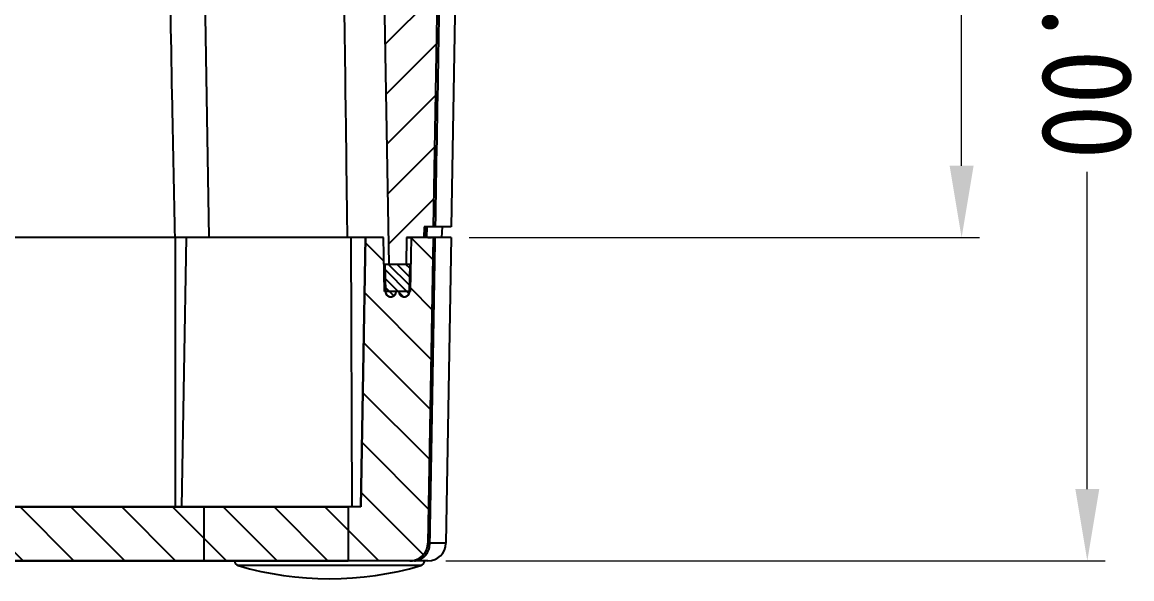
# Model space of a CAD drawing. Header units: millimetres. Extents: x 306 to 1885, y 393 to 1000.
# Drawn here: x 1180.5 to 1242.3, y 592 to 623 of the extents above; entities that cross this region are included whole.
import ezdxf

# ---------------------------------------------------------------- set-up
doc = ezdxf.new("R2010")
doc.units = ezdxf.units.MM
doc.layers.add('06___PRT_ALL_SURFS', color=7, linetype='Continuous')
doc.layers.add('dim', color=3, linetype='Continuous', lineweight=9)
doc.styles.add('FFS', font='SIMFANG.TTF', dxfattribs={"width": 0.9})
doc.dimstyles.new('YanXiu', dxfattribs={"dimtxt": 2.5, "dimasz": 2.2, "dimexe": 1, "dimexo": 0.6, "dimgap": 0.66, "dimtad": 0, "dimzin": 1, "dimdsep": 46, "dimtxsty": 'FFS', "dimcen": 0, "dimclrd": 256, "dimclre": 131, "dimclrt": 42, "dimazin": 0, "dimtfac": 1, "dimtofl": 0, "dimtmove": 0, "dimatfit": 3, "dimfxl": 0, "dimlwd": 5, "dimlwe": 5, "dimarcsym": 0})

# ---------------------------------------------------------------- blocks, each defined once
blk = doc.blocks.new('*D39')
at = {"layer": 'Defpoints', "color": 0}
for p in [(-6.166, 103.552), (30.559, 103.552), (14.04, 43.552)]:
    blk.add_point(p, dxfattribs=at)
at = {"layer": 'dim', "color": 131, "lineweight": 5}
for p, q in [((29.56, 103.552), (-7.165, 103.552)), ((13.04, 43.552), (-7.165, 43.552))]:
    blk.add_line(p, q, dxfattribs=at)
at = {"layer": 'dim', "lineweight": 5}
for p, q in [((-6.166, 99.552), (-6.166, 81.885)), ((-6.166, 47.552), (-6.166, 65.218))]:
    blk.add_line(p, q, dxfattribs=at)
at = {"layer": 'dim'}
for points in [[(-6.832, 99.552), (-5.499, 99.552), (-6.166, 103.552)], [(-6.832, 47.552), (-5.499, 47.552), (-6.166, 43.552)]]:
    blk.add_solid(points, dxfattribs=at)
at = {"layer": 'dim', "color": 42, "insert": (-6.166, 73.552), "char_height": 5, "attachment_point": 5, "rotation": 90, "style": 'FFS'}
blk.add_mtext('60.00', dxfattribs=at)
blk = doc.blocks.new('*D40')
at = {"layer": 'Defpoints', "color": 0}
for p in [(0.834, 85.552), (29.262, 85.552), (14.04, 43.552)]:
    blk.add_point(p, dxfattribs=at)
at = {"layer": 'dim', "color": 131, "lineweight": 5}
for p, q in [((28.263, 85.552), (-0.165, 85.552)), ((13.04, 43.552), (-0.165, 43.552))]:
    blk.add_line(p, q, dxfattribs=at)
at = {"layer": 'dim', "lineweight": 5}
for p, q in [((0.834, 81.552), (0.834, 72.922)), ((0.834, 47.552), (0.834, 56.182))]:
    blk.add_line(p, q, dxfattribs=at)
at = {"layer": 'dim'}
for points in [[(0.168, 81.552), (1.501, 81.552), (0.834, 85.552)], [(0.168, 47.552), (1.501, 47.552), (0.834, 43.552)]]:
    blk.add_solid(points, dxfattribs=at)
at = {"layer": 'dim', "color": 42, "insert": (0.834, 64.552), "char_height": 5, "attachment_point": 5, "rotation": 90, "style": 'FFS'}
blk.add_mtext('42.00', dxfattribs=at)
blk = doc.blocks.new('u50')
at = {"linetype": 'Continuous'}
h = blk.add_hatch(dxfattribs=at)
h.set_pattern_fill('DEFAULT__4', color=5, scale=2, angle=-45, style=0, pattern_type=0)
h.set_pattern_definition([(315, (-187.7319, 425.1837), (1.4142136, 1.4142136), [])])
edge = h.paths.add_edge_path()
edge.add_line((145.817, 85.552), (144.609, 85.552))
edge.add_line((144.556, 88.552), (144.609, 85.552))
edge.add_line((144.556, 88.552), (143.094, 88.552))
edge.add_line((143.094, 88.552), (143.042, 85.552))
edge.add_line((143.042, 85.552), (142.051, 85.552))
edge.add_line((141.789, 100.552), (142.051, 85.552))
edge.add_line((141.789, 100.552), (58.04, 100.552))
edge.add_line((58.04, 100.552), (58.04, 103.552))
edge.add_line((144.52, 103.552), (58.04, 103.552))
edge.add_spline(control_points=[(144.52, 103.552), (145.098, 103.552), (145.51, 103.147), (145.52, 102.569)], knot_values=[0, 0, 0, 0, 1, 1, 1, 1], weights=[1, 0.808834, 0.808834, 1], degree=3, periodic=0)
edge.add_line((145.817, 85.552), (145.52, 102.569))
edge = h.paths.add_edge_path()
edge.add_line((58.04, 100.552), (58.04, 103.552))
edge.add_line((58.04, 100.552), (58.04, 103.552))
edge = h.paths.add_edge_path()
edge.add_line((58.04, 103.552), (43.04, 103.552))
edge.add_line((58.04, 100.552), (58.04, 103.552))
edge.add_line((58.04, 100.552), (43.04, 100.552))
edge.add_line((43.04, 100.552), (43.04, 103.552))
edge = h.paths.add_edge_path()
edge.add_line((43.04, 100.552), (43.04, 103.552))
edge.add_line((43.04, 100.552), (43.04, 103.552))
edge = h.paths.add_edge_path()
edge.add_line((43.04, 103.552), (34.994, 103.552))
edge.add_line((43.04, 100.552), (43.04, 103.552))
edge.add_line((43.04, 100.552), (34.994, 100.552))
edge.add_line((34.994, 100.552), (34.994, 103.552))
edge = h.paths.add_edge_path()
edge.add_line((34.994, 100.552), (34.994, 103.552))
edge.add_line((34.994, 100.552), (34.994, 103.552))
edge = h.paths.add_edge_path()
edge.add_line((30.262, 85.552), (31.47, 85.552))
edge.add_line((30.262, 85.552), (30.559, 102.569))
edge.add_spline(control_points=[(31.559, 103.552), (30.981, 103.552), (30.569, 103.147), (30.559, 102.569)], knot_values=[0, 0, 0, 0, 1, 1, 1, 1], weights=[1, 0.808834, 0.808834, 1], degree=3, periodic=0)
edge.add_line((31.559, 103.552), (34.994, 103.552))
edge.add_line((34.994, 100.552), (34.994, 103.552))
edge.add_line((34.29, 100.552), (34.994, 100.552))
edge.add_line((34.29, 100.552), (34.028, 85.552))
edge.add_line((33.037, 85.552), (34.028, 85.552))
edge.add_line((32.985, 88.552), (33.037, 85.552))
edge.add_line((31.523, 88.552), (32.985, 88.552))
edge.add_line((31.523, 88.552), (31.47, 85.552))
h = blk.add_hatch(dxfattribs=at)
h.set_pattern_fill('DEFAULT__5', color=5, scale=0.34, angle=-45, style=0, pattern_type=0)
h.set_pattern_definition([(315, (-187.73186, 425.1837), (0.2404163, 0.2404163), [])])
edge = h.paths.add_edge_path()
edge.add_line((143.126, 87.052), (143.151, 88.552))
edge.add_spline(control_points=[(143.151, 88.552), (143.161, 89.132), (143.742, 89.132), (143.751, 88.552)], knot_values=[0, 0, 0, 0, 1, 1, 1, 1], weights=[1, 0.344443, 0.344443, 1], degree=3, periodic=0)
edge.add_line((143.901, 88.552), (143.751, 88.552))
edge.add_spline(control_points=[(143.901, 88.552), (143.911, 89.132), (144.492, 89.132), (144.501, 88.552)], knot_values=[0, 0, 0, 0, 1, 1, 1, 1], weights=[1, 0.344443, 0.344443, 1], degree=3, periodic=0)
edge.add_line((144.501, 88.552), (144.526, 87.052))
edge.add_line((144.526, 87.052), (143.126, 87.052))
edge = h.paths.add_edge_path()
edge.add_line((31.553, 87.052), (32.953, 87.052))
edge.add_line((31.578, 88.552), (31.553, 87.052))
edge.add_spline(control_points=[(32.178, 88.552), (32.168, 89.132), (31.588, 89.132), (31.578, 88.552)], knot_values=[0, 0, 0, 0, 1, 1, 1, 1], weights=[1, 0.344443, 0.344443, 1], degree=3, periodic=0)
edge.add_line((32.178, 88.552), (32.328, 88.552))
edge.add_spline(control_points=[(32.928, 88.552), (32.918, 89.132), (32.338, 89.132), (32.328, 88.552)], knot_values=[0, 0, 0, 0, 1, 1, 1, 1], weights=[1, 0.344443, 0.344443, 1], degree=3, periodic=0)
edge.add_line((32.953, 87.052), (32.928, 88.552))
h = blk.add_hatch(dxfattribs=at)
h.set_pattern_fill('DEFAULT__6', color=5, scale=2, angle=45, style=0, pattern_type=0)
h.set_pattern_definition([(45, (-187.7319, 425.1837), (-1.4142136, 1.4142136), [])])
edge = h.paths.add_edge_path()
edge.add_line((162.04, 43.552), (159.54, 43.552))
edge.add_line((159.435, 46.552), (159.54, 43.552))
edge.add_line((159.435, 46.552), (146.24, 46.552))
edge.add_line((146.24, 46.552), (146.135, 43.552))
edge.add_line((146.135, 43.552), (113.055, 43.552))
edge.add_line((113.04, 43.852), (113.055, 43.552))
edge.add_line((63.04, 43.852), (113.04, 43.852))
edge.add_line((63.04, 43.852), (63.024, 43.552))
edge.add_line((63.024, 43.552), (58.04, 43.552))
edge.add_line((58.04, 43.552), (58.04, 46.552))
edge.add_line((142.635, 46.552), (58.04, 46.552))
edge.add_line((142.635, 46.552), (143.342, 87.052))
edge.add_line((144.309, 87.052), (143.342, 87.052))
edge.add_line((144.335, 85.552), (144.309, 87.052))
edge.add_line((145.286, 85.552), (144.335, 85.552))
edge.add_line((145.306, 84.952), (145.286, 85.552))
edge.add_line((145.817, 84.952), (145.306, 84.952))
edge.add_line((146.435, 49.552), (145.817, 84.952))
edge.add_line((160.952, 49.552), (146.435, 49.552))
edge.add_spline(control_points=[(160.952, 49.552), (161.53, 49.552), (161.942, 49.147), (161.952, 48.569)], knot_values=[0, 0, 0, 0, 1, 1, 1, 1], weights=[1, 0.808834, 0.808834, 1], degree=3, periodic=0)
edge.add_line((162.04, 43.552), (161.952, 48.569))
edge = h.paths.add_edge_path()
edge.add_line((58.04, 43.552), (58.04, 46.552))
edge.add_line((58.04, 43.552), (58.04, 46.552))
edge = h.paths.add_edge_path()
edge.add_line((58.04, 43.552), (52.29, 43.552))
edge.add_line((52.29, 48.552), (52.29, 43.552))
edge.add_line((48.79, 48.552), (52.29, 48.552))
edge.add_line((48.79, 48.552), (48.79, 43.552))
edge.add_line((48.79, 43.552), (43.04, 43.552))
edge.add_line((43.04, 43.552), (43.04, 46.552))
edge.add_line((46.304, 46.552), (43.04, 46.552))
edge.add_line((46.304, 46.552), (46.513, 50.552))
edge.add_line((46.513, 50.552), (54.566, 50.552))
edge.add_line((54.775, 46.552), (54.566, 50.552))
edge.add_line((58.04, 46.552), (54.775, 46.552))
edge.add_line((58.04, 43.552), (58.04, 46.552))
edge = h.paths.add_edge_path()
edge.add_line((43.04, 43.552), (43.04, 46.552))
edge.add_line((43.04, 43.552), (43.04, 46.552))
edge = h.paths.add_edge_path()
edge.add_line((43.04, 43.552), (34.994, 43.552))
edge.add_line((34.994, 43.552), (34.994, 46.552))
edge.add_line((35.685, 46.552), (34.994, 46.552))
edge.add_line((35.685, 46.552), (35.79, 52.552))
edge.add_line((35.79, 52.552), (37.29, 52.552))
edge.add_line((37.394, 46.552), (37.29, 52.552))
edge.add_line((39.685, 46.552), (37.394, 46.552))
edge.add_line((39.685, 46.552), (39.79, 52.552))
edge.add_line((39.79, 52.552), (41.29, 52.552))
edge.add_line((41.394, 46.552), (41.29, 52.552))
edge.add_line((43.04, 46.552), (41.394, 46.552))
edge.add_line((43.04, 43.552), (43.04, 46.552))
edge = h.paths.add_edge_path()
edge.add_line((34.994, 43.552), (34.994, 46.552))
edge.add_line((34.994, 43.552), (34.994, 46.552))
edge = h.paths.add_edge_path()
edge.add_line((14.04, 43.552), (19.854, 43.552))
edge.add_line((14.04, 43.552), (14.127, 48.569))
edge.add_spline(control_points=[(15.127, 49.552), (14.549, 49.552), (14.137, 49.147), (14.127, 48.569)], knot_values=[0, 0, 0, 0, 1, 1, 1, 1], weights=[1, 0.808834, 0.808834, 1], degree=3, periodic=0)
edge.add_line((15.127, 49.552), (16.919, 49.552))
edge.add_line((16.986, 47.652), (16.919, 49.552))
edge.add_line((16.986, 47.652), (17.359, 47.652))
edge.add_line((17.394, 46.652), (17.359, 47.652))
edge.add_line((17.394, 46.652), (19.746, 46.652))
edge.add_line((19.854, 43.552), (19.746, 46.652))
edge = h.paths.add_edge_path()
edge.add_line((23.935, 43.552), (27.79, 43.552))
edge.add_line((23.935, 43.552), (24.043, 46.652))
edge.add_line((24.043, 46.652), (26.394, 46.652))
edge.add_line((26.394, 46.652), (26.429, 47.652))
edge.add_line((26.429, 47.652), (26.803, 47.652))
edge.add_line((26.803, 47.652), (26.869, 49.552))
edge.add_line((26.869, 49.552), (29.644, 49.552))
edge.add_line((29.644, 49.552), (30.262, 84.952))
edge.add_line((30.262, 84.952), (30.773, 84.952))
edge.add_line((30.773, 84.952), (30.794, 85.552))
edge.add_line((30.794, 85.552), (31.744, 85.552))
edge.add_line((31.744, 85.552), (31.77, 87.052))
edge.add_line((31.77, 87.052), (32.737, 87.052))
edge.add_line((33.444, 46.552), (32.737, 87.052))
edge.add_line((33.444, 46.552), (34.994, 46.552))
edge.add_line((34.994, 43.552), (34.994, 46.552))
edge.add_line((29.944, 43.552), (34.994, 43.552))
edge.add_line((29.84, 46.552), (29.944, 43.552))
edge.add_spline(control_points=[(29.826, 46.552), (28.686, 46.552), (27.867, 45.76), (27.827, 44.622)], knot_values=[0, 0, 0, 0, 1, 1, 1, 1], weights=[1, 0.812893, 0.812893, 1], degree=3, periodic=0)
edge.add_line((27.79, 43.552), (27.827, 44.622))
at = {"color": 7, "linetype": 'Continuous'}
for p, q in [((30.559, 103.552), (145.52, 103.552)), ((30.954, 103.818), (41.125, 103.818)), ((31.559, 103.552), (34.994, 103.552)), ((34.994, 100.552), (34.994, 103.552)), ((34.994, 100.552), (34.994, 103.552)), ((34.994, 100.552), (34.994, 103.552)), ((34.994, 100.552), (34.994, 103.552)), ((43.04, 103.552), (34.994, 103.552)), ((43.04, 100.552), (43.04, 103.552)), ((43.04, 100.552), (43.04, 103.552)), ((43.04, 100.552), (43.04, 103.552)), ((43.04, 100.552), (43.04, 103.552)), ((58.04, 103.552), (43.04, 103.552)), ((29.262, 85.552), (29.559, 102.569)), ((29.559, 102.569), (30.45, 102.569)), ((30.262, 85.552), (30.559, 102.569)), ((30.262, 85.552), (30.559, 102.569)), ((34.028, 85.552), (34.29, 100.552)), ((34.29, 100.552), (34.028, 85.552)), ((34.29, 100.552), (141.789, 100.552)), ((34.29, 100.552), (34.994, 100.552)), ((34.843, 85.552), (34.804, 100.552)), ((43.04, 100.552), (34.994, 100.552)), ((58.04, 100.552), (43.04, 100.552)), ((44.018, 85.552), (44.28, 100.552)), ((44.629, 85.552), (44.629, 100.552)), ((31.523, 88.552), (31.47, 85.552)), ((31.523, 88.552), (31.47, 85.552)), ((31.523, 88.552), (32.985, 88.552)), ((31.523, 88.552), (32.985, 88.552)), ((31.578, 88.552), (31.553, 87.052)), ((31.578, 88.552), (31.553, 87.052)), ((32.178, 88.552), (32.328, 88.552)), ((32.953, 87.052), (32.928, 88.552)), ((32.953, 87.052), (32.928, 88.552)), ((32.985, 88.552), (33.037, 85.552)), ((32.985, 88.552), (33.037, 85.552)), ((31.553, 87.052), (33.011, 87.052)), ((31.553, 87.052), (32.953, 87.052)), ((31.744, 85.552), (31.77, 87.052)), ((31.744, 85.552), (31.77, 87.052)), ((31.77, 87.052), (32.737, 87.052)), ((33.444, 46.552), (32.737, 87.052)), ((33.444, 46.552), (32.737, 87.052)), ((29.773, 84.952), (29.794, 85.552)), ((30.262, 85.552), (31.744, 85.552)), ((30.262, 85.552), (31.47, 85.552)), ((30.618, 85.552), (30.6, 84.952)), ((30.718, 85.552), (30.704, 84.952)), ((30.773, 84.952), (30.794, 85.552)), ((30.773, 84.952), (30.794, 85.552)), ((30.794, 85.552), (31.744, 85.552)), ((33.037, 85.552), (34.028, 85.552)), ((33.037, 85.552), (34.028, 85.552)), ((43.435, 46.552), (42.754, 85.552)), ((28.644, 49.552), (29.262, 84.952)), ((29.262, 84.952), (30.249, 84.952)), ((29.644, 49.552), (30.262, 84.952)), ((29.644, 49.552), (30.262, 84.952)), ((30.262, 84.952), (30.773, 84.952)), ((30.262, 84.952), (30.773, 84.952))]:
    blk.add_line(p, q, dxfattribs=at)
for centre, radius, start, end in [((36.04, 86.552), 18, 73.58886, 106.41114), ((30.559, 102.552), 1, 90, 179), ((31.559, 102.552), 1, 90, 179), ((31.039, 103.531), 0.3, 106.41114, 175.96413), ((31.632, 102.752), 0.931, 144.88397, 146.58499), ((41.04, 103.531), 0.3, 4.03587, 73.58886), ((31.597, 102.552), 1.147, 163.71938, 179.16456), ((30.091, 62.32), 40.251, 89.33356, 89.48857), ((31.878, 88.547), 0.3, 0.95484, 179.04516), ((32.628, 88.547), 0.3, 0.95484, 179.04516)]:
    blk.add_arc(centre, radius, start, end, dxfattribs=at)
for points, start_tangent, end_tangent in [([(30.811, 103.365), (30.62, 103.148), (30.496, 102.874)], (-0.769431, -0.63873), (-0.281452, -0.959575)), ([(31.559, 103.552), (31.548, 103.552), (31.537, 103.552), (31.526, 103.551), (31.515, 103.551), (31.504, 103.55), (31.493, 103.55), (31.481, 103.549), (31.47, 103.548), (31.459, 103.547), (31.447, 103.546), (31.436, 103.544), (31.425, 103.543), (31.413, 103.541), (31.402, 103.539), (31.39, 103.537), (31.379, 103.535), (31.367, 103.533), (31.356, 103.531), (31.344, 103.528), (31.333, 103.526), (31.321, 103.523), (31.31, 103.52), (31.298, 103.517), (31.287, 103.514), (31.275, 103.511), (31.263, 103.507), (31.252, 103.503), (31.24, 103.5), (31.229, 103.496), (31.217, 103.492), (31.206, 103.487), (31.195, 103.483), (31.183, 103.478), (31.172, 103.474), (31.16, 103.469), (31.149, 103.464), (31.138, 103.459), (31.127, 103.453), (31.115, 103.448), (31.104, 103.442), (31.093, 103.437), (31.082, 103.431), (31.071, 103.425), (31.06, 103.418), (31.049, 103.412), (31.038, 103.406), (31.028, 103.399), (31.017, 103.392), (31.006, 103.385), (30.996, 103.378), (30.986, 103.371), (30.975, 103.364), (30.965, 103.356), (30.955, 103.348), (30.945, 103.341), (30.935, 103.333), (30.925, 103.325), (30.915, 103.317), (30.905, 103.308), (30.896, 103.3), (30.886, 103.291), (30.877, 103.283), (30.867, 103.274), (30.858, 103.265), (30.849, 103.256), (30.84, 103.247), (30.831, 103.238), (30.823, 103.228), (30.814, 103.219), (30.806, 103.209), (30.797, 103.2), (30.789, 103.19), (30.781, 103.18), (30.773, 103.17), (30.765, 103.16), (30.758, 103.15), (30.75, 103.14), (30.743, 103.129), (30.735, 103.119), (30.728, 103.108), (30.721, 103.098), (30.715, 103.087), (30.708, 103.076), (30.701, 103.066), (30.695, 103.055), (30.689, 103.044), (30.683, 103.033), (30.677, 103.022), (30.671, 103.011), (30.665, 103), (30.66, 102.989), (30.654, 102.978), (30.649, 102.966), (30.644, 102.955), (30.639, 102.944), (30.634, 102.932), (30.63, 102.921), (30.625, 102.91), (30.621, 102.898), (30.617, 102.887), (30.613, 102.875), (30.609, 102.864), (30.605, 102.853), (30.602, 102.841), (30.598, 102.83), (30.595, 102.818), (30.592, 102.807), (30.589, 102.795), (30.586, 102.784), (30.584, 102.772), (30.581, 102.761), (30.579, 102.749), (30.577, 102.738), (30.574, 102.726), (30.572, 102.715), (30.571, 102.703), (30.569, 102.692), (30.567, 102.681), (30.566, 102.669), (30.565, 102.658), (30.564, 102.647), (30.563, 102.636), (30.562, 102.625), (30.561, 102.613), (30.56, 102.602), (30.56, 102.591), (30.559, 102.58), (30.559, 102.569)], (-1, 0), (-0.017452, -0.999848)), ([(31.313, 103.552), (31.049, 103.504), (30.811, 103.365)], (-1, 0), (-0.769431, -0.63873)), ([(31.313, 103.552), (31.065, 103.477), (30.87, 103.287)], (-1, 0), (-0.575354, -0.817904)), ([(30.45, 102.569), (30.301, 94.101), (30.15, 85.552)], (-0.017684, -0.999844), (-0.017583, -0.999845)), ([(32.178, 88.552), (32.178, 88.556), (32.177, 88.561), (32.177, 88.566), (32.177, 88.571), (32.176, 88.576), (32.176, 88.581), (32.175, 88.586), (32.174, 88.591), (32.174, 88.597), (32.173, 88.602), (32.172, 88.607), (32.17, 88.613), (32.169, 88.618), (32.168, 88.624), (32.166, 88.63), (32.164, 88.635), (32.163, 88.641), (32.162, 88.644), (32.161, 88.647), (32.16, 88.65), (32.158, 88.653), (32.157, 88.656), (32.156, 88.659), (32.155, 88.661), (32.154, 88.664), (32.152, 88.667), (32.151, 88.67), (32.15, 88.673), (32.148, 88.676), (32.147, 88.679), (32.145, 88.682), (32.144, 88.685), (32.142, 88.688), (32.141, 88.691), (32.139, 88.694), (32.137, 88.697), (32.136, 88.7), (32.134, 88.703), (32.132, 88.706), (32.13, 88.709), (32.128, 88.712), (32.126, 88.715), (32.124, 88.718), (32.122, 88.721), (32.12, 88.724), (32.118, 88.727), (32.115, 88.73), (32.113, 88.733), (32.111, 88.736), (32.108, 88.739), (32.106, 88.742), (32.103, 88.744), (32.101, 88.747), (32.098, 88.75), (32.096, 88.753), (32.093, 88.756), (32.09, 88.759), (32.087, 88.761), (32.085, 88.764), (32.082, 88.767), (32.079, 88.77), (32.076, 88.772), (32.073, 88.775), (32.069, 88.778), (32.066, 88.78), (32.063, 88.783), (32.06, 88.785), (32.057, 88.788), (32.053, 88.79), (32.05, 88.793), (32.046, 88.795), (32.043, 88.797), (32.039, 88.8), (32.036, 88.802), (32.032, 88.804), (32.028, 88.806), (32.025, 88.808), (32.021, 88.811), (32.017, 88.813), (32.013, 88.815), (32.009, 88.816), (32.005, 88.818), (32.001, 88.82), (31.997, 88.822), (31.993, 88.824), (31.989, 88.825), (31.985, 88.827), (31.981, 88.829), (31.976, 88.83), (31.972, 88.832), (31.968, 88.833), (31.964, 88.834), (31.959, 88.835), (31.955, 88.837), (31.95, 88.838), (31.946, 88.839), (31.942, 88.84), (31.937, 88.841), (31.933, 88.842), (31.928, 88.843), (31.924, 88.843), (31.919, 88.844), (31.915, 88.845), (31.91, 88.845), (31.905, 88.845), (31.901, 88.846), (31.896, 88.846), (31.892, 88.846), (31.887, 88.847), (31.882, 88.847), (31.878, 88.847), (31.873, 88.847), (31.869, 88.847), (31.864, 88.846), (31.859, 88.846), (31.855, 88.846), (31.85, 88.845), (31.846, 88.845), (31.841, 88.845), (31.837, 88.844), (31.832, 88.843), (31.827, 88.843), (31.823, 88.842), (31.818, 88.841), (31.814, 88.84), (31.81, 88.839), (31.805, 88.838), (31.801, 88.837), (31.796, 88.835), (31.792, 88.834), (31.788, 88.833), (31.783, 88.832), (31.779, 88.83), (31.775, 88.829), (31.771, 88.827), (31.767, 88.825), (31.763, 88.824), (31.758, 88.822), (31.754, 88.82), (31.75, 88.818), (31.746, 88.816), (31.743, 88.815), (31.739, 88.813), (31.735, 88.811), (31.731, 88.808), (31.727, 88.806), (31.724, 88.804), (31.72, 88.802), (31.716, 88.8), (31.713, 88.797), (31.709, 88.795), (31.706, 88.793), (31.702, 88.79), (31.699, 88.788), (31.696, 88.785), (31.693, 88.783), (31.689, 88.78), (31.686, 88.778), (31.683, 88.775), (31.68, 88.772), (31.677, 88.77), (31.674, 88.767), (31.671, 88.764), (31.668, 88.761), (31.665, 88.759), (31.663, 88.756), (31.66, 88.753), (31.657, 88.75), (31.655, 88.747), (31.652, 88.744), (31.65, 88.742), (31.647, 88.739), (31.645, 88.736), (31.643, 88.733), (31.64, 88.73), (31.638, 88.727), (31.636, 88.724), (31.634, 88.721), (31.632, 88.718), (31.63, 88.715), (31.628, 88.712), (31.626, 88.709), (31.624, 88.706), (31.622, 88.703), (31.62, 88.7), (31.618, 88.697), (31.617, 88.694), (31.615, 88.691), (31.613, 88.688), (31.612, 88.685), (31.61, 88.682), (31.609, 88.679), (31.607, 88.676), (31.606, 88.673), (31.604, 88.67), (31.603, 88.667), (31.602, 88.664), (31.601, 88.661), (31.599, 88.659), (31.598, 88.656), (31.597, 88.653), (31.596, 88.65), (31.595, 88.647), (31.594, 88.644), (31.593, 88.641), (31.591, 88.635), (31.589, 88.63), (31.588, 88.624), (31.586, 88.618), (31.585, 88.613), (31.584, 88.607), (31.583, 88.602), (31.582, 88.597), (31.581, 88.591), (31.58, 88.586), (31.58, 88.581), (31.579, 88.576), (31.579, 88.571), (31.578, 88.566), (31.578, 88.561), (31.578, 88.556), (31.578, 88.552)], (-0.016664, 0.999861), (-0.016664, -0.999861)), ([(32.928, 88.552), (32.928, 88.556), (32.928, 88.561), (32.927, 88.566), (32.927, 88.571), (32.926, 88.576), (32.926, 88.581), (32.925, 88.586), (32.925, 88.591), (32.924, 88.597), (32.923, 88.602), (32.922, 88.607), (32.92, 88.613), (32.919, 88.618), (32.918, 88.624), (32.916, 88.63), (32.915, 88.635), (32.913, 88.641), (32.912, 88.644), (32.911, 88.647), (32.91, 88.65), (32.909, 88.653), (32.907, 88.656), (32.906, 88.659), (32.905, 88.661), (32.904, 88.664), (32.903, 88.667), (32.901, 88.67), (32.9, 88.673), (32.898, 88.676), (32.897, 88.679), (32.896, 88.682), (32.894, 88.685), (32.892, 88.688), (32.891, 88.691), (32.889, 88.694), (32.887, 88.697), (32.886, 88.7), (32.884, 88.703), (32.882, 88.706), (32.88, 88.709), (32.878, 88.712), (32.876, 88.715), (32.874, 88.718), (32.872, 88.721), (32.87, 88.724), (32.868, 88.727), (32.865, 88.73), (32.863, 88.733), (32.861, 88.736), (32.858, 88.739), (32.856, 88.742), (32.854, 88.744), (32.851, 88.747), (32.848, 88.75), (32.846, 88.753), (32.843, 88.756), (32.84, 88.759), (32.837, 88.761), (32.835, 88.764), (32.832, 88.767), (32.829, 88.77), (32.826, 88.772), (32.823, 88.775), (32.82, 88.778), (32.816, 88.78), (32.813, 88.783), (32.81, 88.785), (32.807, 88.788), (32.803, 88.79), (32.8, 88.793), (32.796, 88.795), (32.793, 88.797), (32.789, 88.8), (32.786, 88.802), (32.782, 88.804), (32.778, 88.806), (32.775, 88.808), (32.771, 88.811), (32.767, 88.813), (32.763, 88.815), (32.759, 88.816), (32.755, 88.818), (32.751, 88.82), (32.747, 88.822), (32.743, 88.824), (32.739, 88.825), (32.735, 88.827), (32.731, 88.829), (32.726, 88.83), (32.722, 88.832), (32.718, 88.833), (32.714, 88.834), (32.709, 88.835), (32.705, 88.837), (32.701, 88.838), (32.696, 88.839), (32.692, 88.84), (32.687, 88.841), (32.683, 88.842), (32.678, 88.843), (32.674, 88.843), (32.669, 88.844), (32.665, 88.845), (32.66, 88.845), (32.655, 88.845), (32.651, 88.846), (32.646, 88.846), (32.642, 88.846), (32.637, 88.847), (32.632, 88.847), (32.628, 88.847), (32.623, 88.847), (32.619, 88.847), (32.614, 88.846), (32.609, 88.846), (32.605, 88.846), (32.6, 88.845), (32.596, 88.845), (32.591, 88.845), (32.587, 88.844), (32.582, 88.843), (32.578, 88.843), (32.573, 88.842), (32.569, 88.841), (32.564, 88.84), (32.56, 88.839), (32.555, 88.838), (32.551, 88.837), (32.546, 88.835), (32.542, 88.834), (32.538, 88.833), (32.534, 88.832), (32.529, 88.83), (32.525, 88.829), (32.521, 88.827), (32.517, 88.825), (32.513, 88.824), (32.509, 88.822), (32.505, 88.82), (32.501, 88.818), (32.497, 88.816), (32.493, 88.815), (32.489, 88.813), (32.485, 88.811), (32.481, 88.808), (32.477, 88.806), (32.474, 88.804), (32.47, 88.802), (32.466, 88.8), (32.463, 88.797), (32.459, 88.795), (32.456, 88.793), (32.453, 88.79), (32.449, 88.788), (32.446, 88.785), (32.443, 88.783), (32.439, 88.78), (32.436, 88.778), (32.433, 88.775), (32.43, 88.772), (32.427, 88.77), (32.424, 88.767), (32.421, 88.764), (32.418, 88.761), (32.416, 88.759), (32.413, 88.756), (32.41, 88.753), (32.407, 88.75), (32.405, 88.747), (32.402, 88.744), (32.4, 88.742), (32.397, 88.739), (32.395, 88.736), (32.393, 88.733), (32.39, 88.73), (32.388, 88.727), (32.386, 88.724), (32.384, 88.721), (32.382, 88.718), (32.38, 88.715), (32.378, 88.712), (32.376, 88.709), (32.374, 88.706), (32.372, 88.703), (32.37, 88.7), (32.368, 88.697), (32.367, 88.694), (32.365, 88.691), (32.363, 88.688), (32.362, 88.685), (32.36, 88.682), (32.359, 88.679), (32.357, 88.676), (32.356, 88.673), (32.355, 88.67), (32.353, 88.667), (32.352, 88.664), (32.351, 88.661), (32.349, 88.659), (32.348, 88.656), (32.347, 88.653), (32.346, 88.65), (32.345, 88.647), (32.344, 88.644), (32.343, 88.641), (32.341, 88.635), (32.34, 88.63), (32.338, 88.624), (32.337, 88.618), (32.335, 88.613), (32.334, 88.607), (32.333, 88.602), (32.332, 88.597), (32.331, 88.591), (32.331, 88.586), (32.33, 88.581), (32.329, 88.576), (32.329, 88.571), (32.329, 88.566), (32.328, 88.561), (32.328, 88.556), (32.328, 88.552)], (-0.016664, 0.999861), (-0.016664, -0.999861)), ([(35.571, 46.552), (35.424, 57.507), (35.281, 68.313), (35.151, 78.193), (35.056, 85.549)], (-0.013503, 0.999909), (-0.012862, 0.999917)), ([(45.416, 46.552), (45.209, 57.517), (45.001, 68.33), (44.807, 78.203), (44.66, 85.552)], (-0.018596, 0.999827), (-0.020226, 0.999795)), ([(29.532, 49.552), (29.676, 57.771), (29.825, 66.255), (29.983, 75.233), (30.155, 84.952)], (0.017433, 0.999848), (0.017762, 0.999842))]:
    blk.add_spline(points, degree=3, dxfattribs=dict(at, start_tangent=start_tangent, end_tangent=end_tangent))
at = {"layer": '06___PRT_ALL_SURFS', "color": 7, "linetype": 'Continuous'}
for p, q in [((31.523, 88.552), (31.47, 85.552)), ((32.985, 88.552), (33.037, 85.552)), ((29.262, 85.552), (30.262, 85.552)), ((30.563, 85.552), (30.363, 85.552)), ((31.744, 85.552), (31.47, 85.552)), ((34.028, 85.552), (142.051, 85.552))]:
    blk.add_line(p, q, dxfattribs=at)
at = {"layer": 'dim'}
for base, p2, picture, middle in [((-6.166, 103.552), (30.559, 103.552), '*D39', (-6.166, 73.552)), ((0.834, 85.552), (29.262, 85.552), '*D40', (0.834, 64.552))]:
    dim = blk.add_linear_dim(base=base, p1=(14.04, 43.552), p2=p2, angle=90, dimstyle='YanXiu', override={"dimtxt": 5, "dimasz": 4, "dimexe": 0.9995, "dimexo": 0.9995, "dimgap": 0.9995}, dxfattribs=at)
    dim.commit()
    dim.dimension.update_dxf_attribs({"geometry": picture, "text_midpoint": middle})

msp = doc.modelspace()

# ---------------------------------------------------------------- block references
at = {"rotation": 180}
msp.add_blockref('u50', (1233.672, 696.542), dxfattribs=at)

doc.saveas('drawing.dxf')
